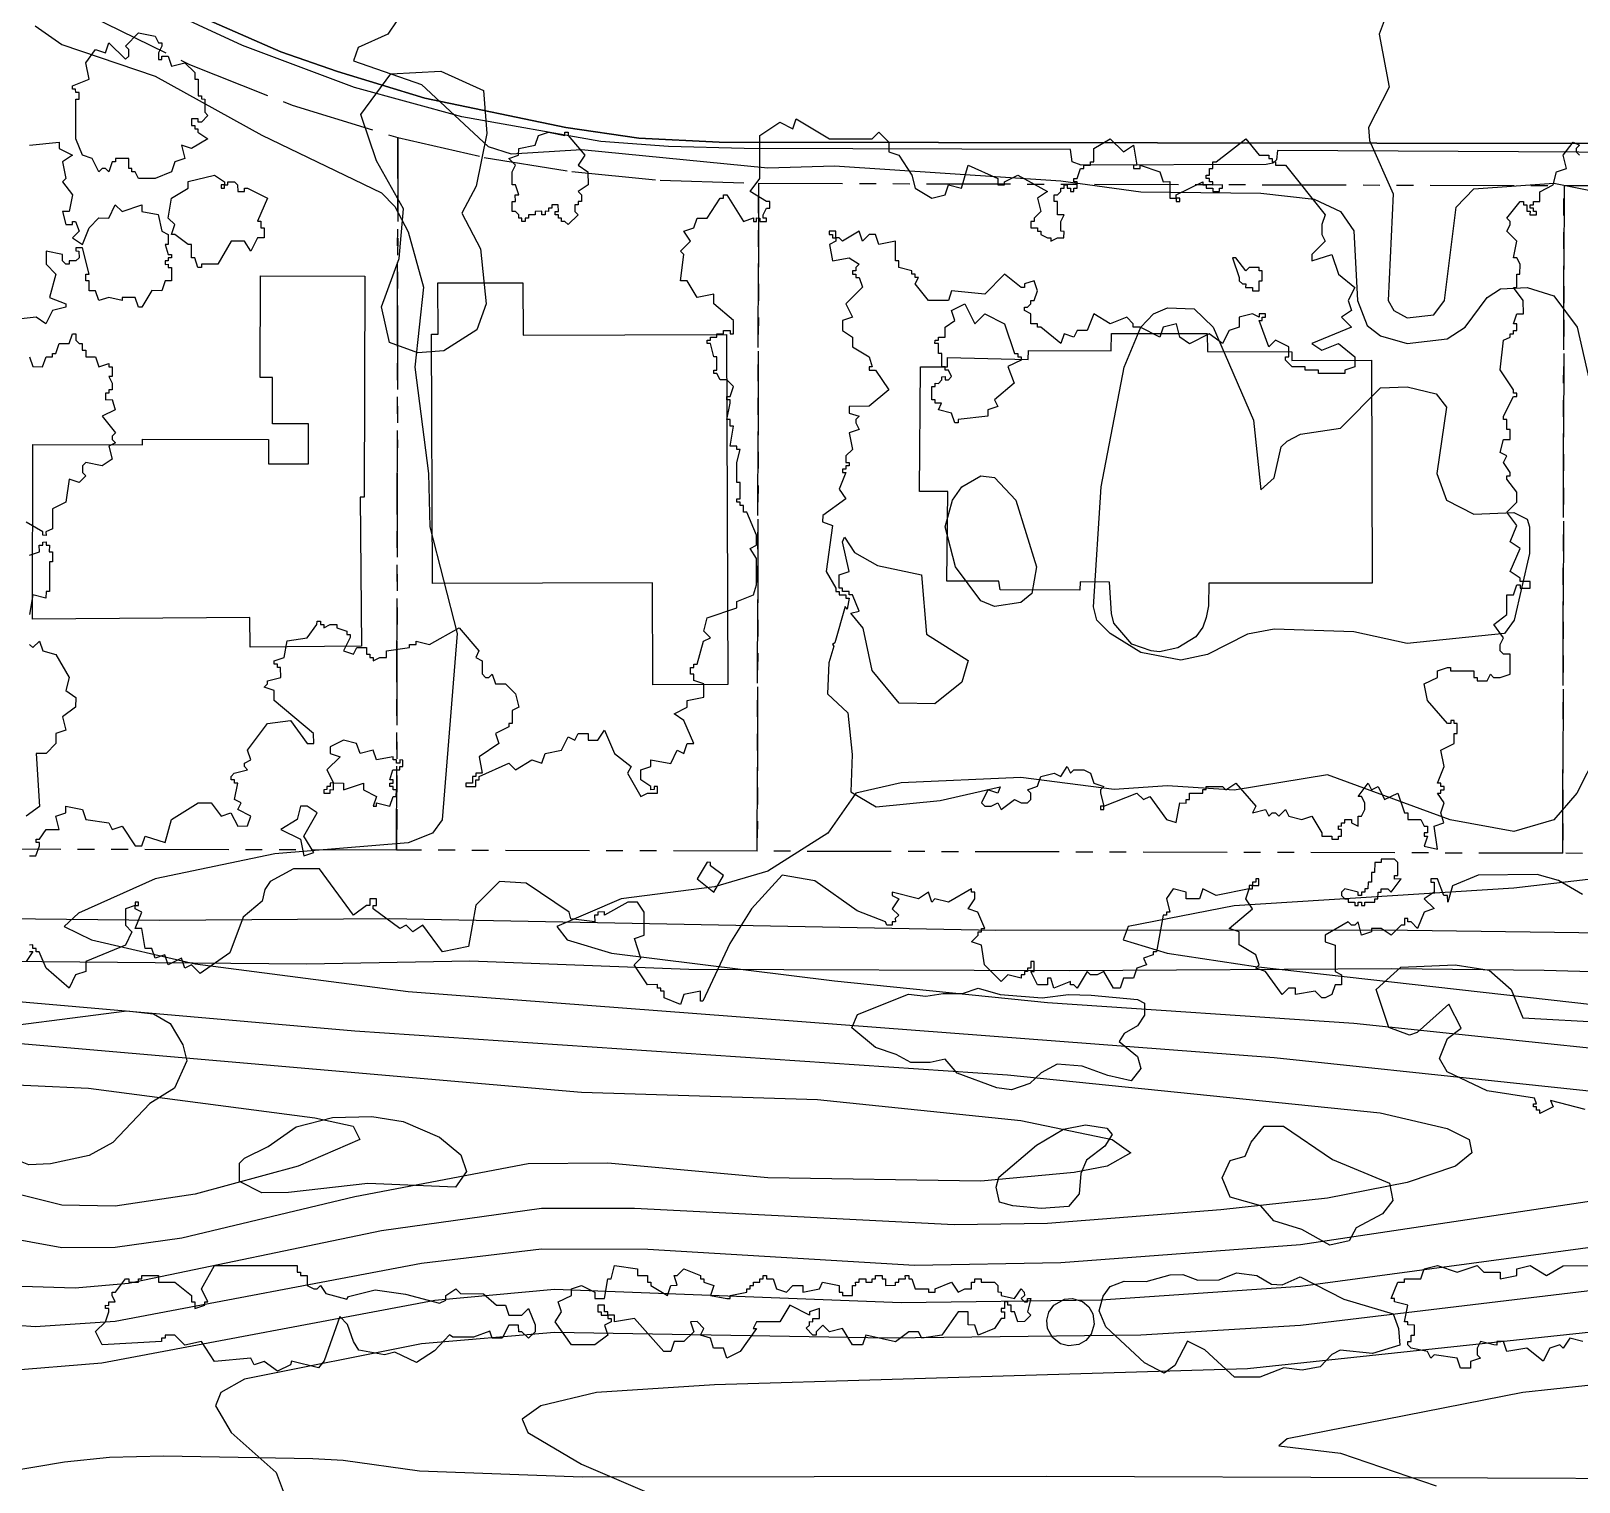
# Model space of a CAD drawing. Header units: metres. Extents: x -550 to 550, y -500 to 950.
# Drawn here: x -209.2 to -92.1, y 738.2 to 848 of the extents above; entities that cross this region are included whole.
import ezdxf

# ---------------------------------------------------------------- set-up
doc = ezdxf.new("R2010")
doc.units = ezdxf.units.M
doc.header["$LTSCALE"] = 2
doc.linetypes.add('PHANTOM', pattern=[6.35, 3.175, -0.635, 0.635, -0.635, 0.635, -0.635])
for name, color, linetype in [('SITE-BLDG-EXIST', 7, 'CONTINUOUS'), ('SITE-PROPERTY', 7, 'PHANTOM'), ('SITE-ROAD-CURB', 7, 'CONTINUOUS'), ('SITE-ROAD-GRAVEL', 32, 'CONTINUOUS'), ('SITE-ROAD-PAVED', 7, 'CONTINUOUS'), ('SITE-TREE-CANOPY', 94, 'CONTINUOUS'), ('TOPO-CONTOUR-MAJOR', 8, 'CONTINUOUS'), ('TOPO-CONTOUR-MINOR', 9, 'CONTINUOUS')]:
    doc.layers.add(name, color=color, linetype=linetype)

msp = doc.modelspace()

# ---------------------------------------------------------------- linework, layer by layer
at = {"layer": 'SITE-BLDG-EXIST'}
for points in [[(-200.81, 817.08), (-191.27, 817.06), (-191.28, 815.22), (-188.25, 815.22), (-188.24, 818.23), (-190.98, 818.24), (-190.97, 821.75), (-191.9, 821.75), (-191.88, 829.43), (-183.99, 829.41), (-184.03, 812.69), (-184.33, 812.69), (-184.25, 801.41), (-192.67, 801.35), (-192.69, 803.58), (-209.13, 803.47), (-209.09, 816.67), (-200.81, 816.65)], [(-178.95, 825.02), (-178.45, 825.02), (-178.46, 828.91), (-172.03, 828.92), (-172.02, 824.95), (-156.62, 825), (-156.53, 798.52), (-162.19, 798.5), (-162.22, 806.22), (-178.88, 806.16)], [(-120.14, 806.2), (-120.16, 804.48), (-120.34, 803.59), (-120.61, 802.87), (-121.13, 802.13), (-122.48, 801.29), (-123.89, 800.99), (-124.51, 801.06), (-125.96, 801.57), (-127.33, 803.17), (-127.51, 803.89), (-127.66, 806.26), (-129.88, 806.28), (-129.9, 805.67), (-135.92, 805.68), (-136.02, 806.35), (-139.97, 806.34), (-139.88, 813.13), (-142.04, 813.12), (-141.95, 822.55), (-139.92, 822.55), (-139.92, 823.25), (-133.8, 823.12), (-133.79, 823.78), (-127.54, 823.76), (-127.51, 825.07), (-120.27, 825.08), (-120.25, 823.72), (-113.86, 823.7), (-113.86, 823.02), (-107.85, 823.07), (-107.79, 806.18)]]:
    msp.add_lwpolyline(points, close=True, dxfattribs=at)
at = {"layer": 'SITE-PROPERTY'}
for points in [[(-181.58, 785.99), (-212.04, 786.06), (-211.94, 853.37), (-204.75, 849.11), (-197.25, 845.43), (-189.48, 842.35), (-181.49, 839.9)], [(-154.3, 785.91), (-181.58, 785.99), (-181.49, 839.9), (-174.95, 838.4), (-168.33, 837.33), (-161.66, 836.67), (-154.2, 836.44)], [(-93.37, 785.75), (-154.3, 785.91), (-154.2, 836.44), (-93.28, 836.27)], [(-69.01, 785.68), (-93.37, 785.75), (-93.28, 836.27), (-68.9, 836.2)]]:
    msp.add_lwpolyline(points, close=True, dxfattribs=at)
at = {"layer": 'SITE-ROAD-CURB'}
for points in [[(-199.27, 850.31), (-190.34, 846.38), (-186.06, 844.89), (-179.45, 842.88), (-168.79, 840.66), (-163.27, 839.86), (-157.19, 839.55), (-57.68, 839.4)], [(-64.8, 838.65), (-114.94, 838.91), (-115.02, 838.22), (-115.31, 837.96), (-115.81, 837.86), (-129.8, 837.81), (-130.48, 838.07), (-130.62, 838.99), (-155.29, 839.08), (-161.02, 839.23), (-166.13, 839.59), (-176.64, 841.46), (-184.76, 843.69), (-193.23, 846.87), (-199.89, 849.94)]]:
    msp.add_lwpolyline(points, dxfattribs=at)
at = {"layer": 'SITE-ROAD-GRAVEL'}
msp.add_lwpolyline([(-72.33, 776.26), (-94.79, 776.88), (-106.34, 777.02), (-130.72, 776.86), (-159.48, 776.97), (-176.05, 777.6), (-188.41, 777.37), (-231.32, 777.74), (-247.53, 777.4), (-247.39, 780.53), (-211.23, 780.83), (-199.49, 780.69), (-182.12, 780.81), (-136.25, 779.93), (-106.97, 779.97), (-81.05, 779.62)], dxfattribs=at)
at = {"layer": 'SITE-ROAD-PAVED'}
for points in [[(-57.68, 839.4), (-157.19, 839.55), (-163.27, 839.86), (-168.79, 840.66), (-179.45, 842.88), (-186.06, 844.89), (-190.34, 846.38), (-199.27, 850.31)], [(-211.35, 738.93), (-206.71, 739.71), (-203.3, 740.06), (-199.22, 740.18), (-187.92, 739.97), (-185.62, 739.83), (-179.84, 739.03), (-167.54, 738.58), (-132.45, 738.63), (-79.06, 738.43)]]:
    msp.add_lwpolyline(points, dxfattribs=at)
at = {"layer": 'SITE-TREE-CANOPY'}
for points in [[(-199.6, 847.06), (-199.35, 847.06), (-199.35, 846.81), (-199.6, 846.31), (-199.6, 845.81), (-199.35, 845.81), (-199.35, 846.06), (-198.85, 846.06), (-198.6, 845.31), (-197.6, 845.56), (-196.85, 844.81), (-196.85, 844.31), (-196.6, 844.31), (-196.6, 843.06), (-196.35, 843.06), (-196.35, 842.82), (-196.1, 842.81), (-196.1, 841.81), (-195.85, 841.56), (-196.35, 841.06), (-196.6, 841.06), (-196.6, 841.31), (-197.1, 841.31), (-197.1, 840.81), (-196.85, 840.81), (-196.85, 840.56), (-196.61, 840.56), (-196.61, 840.31), (-195.85, 839.81), (-197.1, 839.06), (-197.85, 839.31), (-197.61, 838.31), (-198.35, 838.06), (-198.6, 837.31), (-199.85, 836.81), (-201.1, 836.81), (-201.35, 837.3), (-201.6, 837.31), (-201.6, 837.56), (-201.85, 837.56), (-201.85, 838.31), (-202.85, 838.31), (-202.85, 838.06), (-203.1, 838.06), (-203.35, 837.31), (-203.6, 837.56), (-203.86, 837.56), (-204.1, 837.31), (-204.6, 838.31), (-205.35, 838.56), (-205.85, 839.81), (-205.85, 842.81), (-205.6, 842.81), (-205.6, 843.31), (-205.85, 843.31), (-205.86, 843.56), (-206.1, 843.56), (-206.1, 843.81), (-204.85, 844.31), (-205.1, 845.56), (-204.35, 846.56), (-203.6, 846.31), (-203.35, 847.06), (-202.1, 845.82), (-201.85, 846.06), (-201.85, 846.56), (-202.1, 846.81), (-201.1, 847.81), (-199.85, 847.56)], [(-179.99, 823.62), (-182.13, 824.39), (-182.73, 827.09), (-181.4, 830.74), (-181.07, 834.51), (-183.1, 838.14), (-184.3, 841.64), (-182.01, 844.72), (-178.25, 844.92), (-175.01, 843.45), (-174.77, 840.21), (-175.57, 836.22), (-176.65, 834.19), (-175.24, 831.49), (-174.81, 827.32), (-175.51, 825.36), (-178.02, 823.77)], [(-170.6, 834.06), (-170.6, 834.32), (-171.1, 834.3), (-171.1, 834.06), (-171.6, 834.06), (-171.6, 833.81), (-171.85, 833.81), (-171.85, 833.56), (-172.1, 833.56), (-172.1, 833.81), (-172.35, 833.81), (-172.35, 834.06), (-172.6, 834.31), (-172.85, 834.31), (-172.85, 835.06), (-172.6, 835.06), (-172.61, 835.56), (-172.35, 835.56), (-172.6, 836.31), (-172.85, 836.31), (-172.85, 837.31), (-172.6, 837.81), (-173.1, 838.31), (-172.36, 838.56), (-172.35, 839.06), (-171.1, 839.31), (-170.85, 840.06), (-170.1, 840.31), (-168.85, 840.06), (-168.85, 840.31), (-168.6, 840.31), (-168.6, 840.06), (-167.35, 838.56), (-167.85, 837.82), (-167.11, 837.31), (-167.1, 836.31), (-167.85, 835.81), (-167.6, 835.56), (-167.6, 835.06), (-167.85, 835.06), (-167.85, 834.81), (-168.11, 834.81), (-168.1, 834.31), (-167.85, 834.06), (-168.6, 833.31), (-168.85, 833.56), (-169.1, 833.56), (-169.1, 833.81), (-169.35, 833.81), (-169.35, 834.06), (-169.6, 834.06), (-169.6, 834.31), (-169.35, 834.31), (-169.36, 834.81), (-169.85, 834.81), (-169.85, 834.56), (-170.1, 834.56), (-170.1, 834.31), (-170.35, 834.32), (-170.35, 834.06)], [(-194.35, 836.31), (-194.35, 836.56), (-193.85, 836.56), (-193.61, 836.32), (-193.6, 835.81), (-193.1, 835.81), (-193.1, 836.06), (-192.85, 836.06), (-191.35, 835.31), (-192.1, 833.57), (-191.85, 833.57), (-191.85, 833.06), (-191.6, 833.06), (-191.6, 832.31), (-192.1, 832.31), (-192.6, 831.31), (-193.1, 832.07), (-194.1, 832.06), (-195.1, 830.31), (-196.35, 830.31), (-196.35, 830.06), (-196.61, 830.06), (-196.85, 830.81), (-197.1, 830.81), (-197.1, 831.82), (-197.35, 831.82), (-198.35, 832.56), (-198.6, 832.56), (-198.35, 833.31), (-198.85, 833.81), (-198.6, 835.31), (-197.36, 836.06), (-197.35, 836.57), (-195.35, 837.06), (-194.6, 836.56), (-194.6, 836.31)], [(-194.86, 836.31), (-194.85, 836.06), (-194.6, 836.06), (-194.6, 836.31)], [(-122.61, 835.06), (-122.35, 835.06), (-122.35, 835.31), (-122.61, 835.31)], [(-148.35, 832.81), (-148.86, 832.81), (-148.86, 832.56), (-148.6, 832.56), (-148.6, 832.31), (-148.35, 832.31)], [(-117.85, 829.31), (-117.85, 829.06), (-117.6, 828.82), (-117.35, 828.82), (-117.36, 828.56), (-116.85, 828.56), (-116.85, 828.31), (-116.35, 828.31), (-116.35, 829.06), (-116.1, 829.06), (-116.1, 829.81), (-116.35, 829.82), (-116.35, 830.06), (-117.1, 830.06), (-117.35, 829.81), (-118.1, 830.81), (-118.35, 830.81)], [(-137.85, 825.81), (-137.1, 826.56), (-135.6, 825.81), (-134.85, 823.56), (-134.6, 823.55), (-134.6, 823.31), (-134.35, 823.31), (-134.35, 823.06), (-135.35, 822.57), (-134.86, 821.31), (-136.35, 820.06), (-136.1, 819.56), (-136.85, 819.31), (-136.85, 818.81), (-139.1, 818.56), (-139.1, 818.31), (-139.35, 818.31), (-139.61, 819.06), (-140.6, 819.31), (-140.36, 819.81), (-140.85, 819.81), (-140.85, 820.06), (-141.1, 820.06), (-141.11, 821.06), (-140.85, 821.06), (-140.85, 821.31), (-140.6, 821.3), (-140.35, 821.56), (-140.35, 821.8), (-140.1, 821.82), (-140.1, 821.56), (-139.85, 821.56), (-139.6, 821.82), (-139.85, 822.3), (-140.1, 822.31), (-140.1, 822.56), (-140.35, 822.56), (-140.35, 823.56), (-140.6, 823.56), (-140.6, 824.31), (-140.86, 824.31), (-140.85, 824.56), (-140.6, 824.56), (-140.6, 824.81), (-140.1, 824.81), (-140.1, 825.56), (-139.35, 826.06), (-139.6, 826.81), (-138.6, 827.31)], [(-146.6, 804.06), (-147.1, 805.31), (-147.35, 805.31), (-147.35, 805.56), (-147.85, 805.56), (-147.85, 805.81), (-148.11, 805.81), (-148.1, 806.81), (-147.35, 807.06), (-147.85, 809.31), (-147.7, 809.67), (-146.94, 808.52), (-145.22, 807.52), (-141.87, 806.83), (-141.5, 802.34), (-138.36, 800.33), (-138.83, 798.7), (-140.88, 797.06), (-143.56, 797.11), (-145.6, 799.58), (-146.28, 802.79), (-147.22, 803.91)], [(-185.6, 791.06), (-185.6, 790.56), (-184.1, 791.06), (-184.1, 790.56), (-183.1, 790.06), (-183.35, 789.31), (-183.1, 789.31), (-183.1, 789.56), (-182.1, 789.31), (-181.85, 790.06), (-181.61, 790.06), (-181.6, 790.56), (-181.85, 790.56), (-181.85, 790.81), (-182.1, 790.81), (-182.1, 791.06), (-181.85, 791.06), (-181.85, 791.32), (-182.1, 791.32), (-181.86, 792.06), (-181.35, 792.06), (-181.35, 792.32), (-181.1, 792.32), (-181.1, 792.8), (-181.35, 792.81), (-181.35, 792.56), (-181.6, 792.56), (-181.6, 792.81), (-181.85, 792.81), (-181.85, 793.06), (-183.1, 792.81), (-183.35, 793.56), (-184.35, 793.31), (-184.61, 794.06), (-185.6, 794.31), (-186.6, 793.81), (-186.6, 793.31), (-185.85, 793.06), (-186.85, 792.06), (-186.35, 791.07)], [(-186.6, 791.05), (-186.6, 790.81), (-186.85, 790.81), (-186.85, 790.57), (-187.1, 790.55), (-187.1, 790.31), (-186.6, 790.31), (-186.6, 790.57), (-186.35, 790.56), (-186.35, 791.07)], [(-188.85, 786.81), (-188.6, 785.56), (-187.85, 785.81), (-188.6, 787.06), (-187.6, 788.81), (-188.35, 789.31), (-188.85, 789.31), (-189.1, 788.31), (-190.35, 787.56)], [(-128.35, 789.31), (-128.35, 789.06), (-128.1, 789.06), (-128.1, 789.31)], [(-157.85, 785.06), (-158.1, 785.07), (-158.85, 783.81), (-157.6, 782.81), (-156.86, 784.06), (-157.85, 784.81)], [(-107.61, 784.31), (-107.85, 784.31), (-107.85, 783.56), (-108.1, 783.56), (-108.11, 783.06), (-108.35, 783.06), (-108.35, 782.81), (-108.6, 782.81), (-108.6, 782.56), (-108.85, 782.56), (-108.85, 782.81), (-109.85, 783.06), (-110.1, 782.81), (-110.1, 782.56), (-109.86, 782.31), (-109.6, 782.31), (-109.6, 782.06), (-109.1, 782.06), (-109.1, 781.81), (-108.85, 781.81), (-108.85, 782.06), (-108.61, 782.06), (-108.6, 781.81), (-108.35, 781.81), (-108.35, 782.06), (-107.6, 782.06), (-107.6, 782.31), (-107.36, 782.3), (-107.35, 782.81), (-107.1, 782.81), (-107.1, 783.06), (-106.6, 783.06), (-106.35, 782.82), (-105.6, 783.82), (-106.1, 783.8), (-106.1, 784.06), (-105.85, 784.06), (-105.85, 785.06), (-106.1, 785.31), (-107.11, 785.31), (-107.1, 785.06), (-107.6, 785.06)], [(-116.6, 783.31), (-116.36, 783.31), (-116.36, 783.81), (-116.6, 783.81), (-116.6, 783.56), (-116.85, 783.56), (-116.85, 783.31)], [(-116.85, 783.06), (-116.85, 783.31), (-117.1, 783.31), (-117.1, 783.06)], [(-201.1, 781.81), (-201.1, 782.06), (-201.35, 782.06), (-201.35, 781.81)], [(-132.76, 774.82), (-130.77, 775.08), (-129.05, 775.01), (-125.54, 774.69), (-125.02, 774.42), (-125.01, 773.5), (-125.55, 772.71), (-126.54, 772.11), (-126.93, 771.51), (-125.54, 770.38), (-125.28, 769.46), (-126.01, 768.54), (-127.79, 768.93), (-129.72, 769.65), (-131.63, 769.79), (-132.82, 769.14), (-133.68, 768.34), (-135.07, 767.87), (-136.19, 768.01), (-139.17, 769.13), (-140.1, 770.19), (-141.22, 769.93), (-142.68, 769.93), (-143.8, 770.52), (-145.35, 771.07), (-147.15, 772.56), (-146.71, 773.56), (-142.87, 775.09), (-141.55, 774.95), (-140.23, 775.15), (-138.77, 775.15), (-137.59, 775.55), (-135.93, 775.08)], [(-197.76, 771.27), (-197.45, 770.06), (-198.38, 767.99), (-200.24, 766.83), (-203.06, 763.87), (-204.83, 762.89), (-207.76, 762.25), (-209.41, 762.19), (-211.96, 763.2), (-212.89, 764.16), (-215.43, 765.09), (-216.72, 766.48), (-217.82, 767.99), (-219.1, 771.81), (-218.35, 772.57), (-216.21, 772.25), (-214.55, 772.23), (-201.98, 773.84), (-199.98, 773.61), (-198.7, 772.88)], [(-177.14, 760.49), (-183.75, 760.76), (-189.77, 760.09), (-191.79, 760.06), (-193.46, 760.92), (-193.47, 762.32), (-193.08, 762.68), (-191.3, 763.56), (-189.17, 765.07), (-186.43, 765.76), (-183.46, 765.83), (-181.09, 765.46), (-178.33, 764.28), (-176.73, 762.94), (-176.29, 761.67)], [(-132.82, 758.88), (-134.96, 759.07), (-135.97, 759.36), (-136.24, 760.5), (-136.03, 761.24), (-133.18, 763.67), (-131.13, 764.88), (-129.48, 765.2), (-127.86, 764.96), (-127.46, 764.48), (-128.02, 763.6), (-129.4, 762.53), (-129.83, 761.53), (-129.95, 760), (-130.76, 759.03)], [(-110.79, 762.59), (-106.49, 760.79), (-106.23, 759.48), (-107.02, 758.48), (-109.01, 757.42), (-109.54, 756.43), (-110.99, 756.1), (-113.11, 757.3), (-115.22, 757.95), (-116.22, 759.08), (-118.54, 759.74), (-119.13, 761.2), (-118.53, 762.52), (-117.41, 762.85), (-116.94, 763.91), (-115.95, 765.1), (-114.5, 765.1)], [(-202.85, 752.56), (-202.1, 753.56), (-201.85, 753.56), (-201.85, 753.31), (-201.1, 753.31), (-201.1, 753.57), (-200.85, 753.56), (-200.85, 753.81), (-199.6, 753.81), (-199.6, 753.31), (-198.35, 753.31), (-197.1, 752.31), (-197.1, 751.81), (-196.85, 751.81), (-196.85, 751.31), (-196.1, 751.56), (-196.1, 751.81), (-195.85, 751.81), (-196.35, 752.81), (-195.35, 754.56), (-189.1, 754.56), (-189.1, 754.06), (-188.85, 754.06), (-188.85, 753.82), (-188.35, 753.81), (-188.35, 753.06), (-187.85, 752.81), (-187.6, 752.81), (-187.35, 753.06), (-186.94, 752.44), (-185.35, 752.01), (-185.21, 752.22), (-183.2, 752.73), (-180.9, 752.39), (-178.35, 751.72), (-177.85, 751.95), (-177.85, 752.31), (-177.11, 752.81), (-176.74, 752.45), (-175.02, 752.42), (-174.02, 751.56), (-173.35, 751.56), (-173.1, 750.81), (-172.1, 750.81), (-171.6, 751.31), (-171.1, 750.07), (-171.1, 749.56), (-171.61, 749.06), (-172.1, 749.55), (-172.35, 749.56), (-172.36, 750.06), (-173.1, 750.06), (-173.6, 749.06), (-174.35, 749.06), (-174.53, 749.6), (-175.76, 749.15), (-177.32, 749.15), (-177.59, 749.32), (-178.72, 748.12), (-180.08, 747.22), (-181.71, 748), (-182.5, 747.82), (-184.44, 748.16), (-184.84, 748.82), (-185.29, 750.1), (-185.89, 750.7), (-187.07, 747.35), (-187.48, 746.83), (-189.53, 747.32), (-189.6, 747.06), (-190.6, 746.57), (-191.6, 747.31), (-192.35, 747.06), (-192.6, 747.56), (-195.36, 747.31), (-196.35, 748.81), (-197.6, 748.55), (-198.35, 749.31), (-199.1, 749.31), (-199.1, 749.06), (-199.36, 749.06), (-199.36, 748.81), (-203.85, 748.56), (-204.35, 749.57), (-203.6, 750.31), (-203.35, 751.07), (-203.35, 751.31), (-203.6, 751.31), (-203.6, 751.56), (-203.35, 751.55), (-203.35, 751.81), (-202.86, 751.81), (-203.1, 752.31), (-203.1, 752.56)], [(-165.6, 750.56), (-165.35, 750.56), (-165.35, 750.31), (-165.85, 750.06), (-165.6, 749.31), (-166.6, 748.56), (-168.36, 748.56), (-169.6, 750.31), (-169.1, 751.06), (-169.36, 751.81), (-168.35, 752.31), (-168.35, 752.81), (-167.61, 753.06), (-166.6, 752.56), (-166.6, 752.06), (-165.85, 752.06), (-165.6, 753.56), (-165.35, 753.56), (-165.1, 754.56), (-163.36, 754.32), (-163.35, 753.81), (-162.6, 753.81), (-162.61, 753.31), (-162.35, 753.31), (-162.35, 753.06), (-161.1, 752.31), (-160.85, 753.05), (-160.35, 753.07), (-160.6, 753.81), (-160.35, 753.81), (-159.85, 754.31), (-158.6, 753.81), (-158.6, 753.56), (-158.35, 753.56), (-158.35, 753.31), (-157.6, 753.06), (-157.85, 752.31), (-156.6, 752.06), (-156.35, 752.06), (-156.35, 752.31), (-155.1, 752.56), (-155.1, 752.81), (-154.85, 752.81), (-154.85, 753.06), (-154.6, 753.06), (-154.6, 753.31), (-154.1, 753.31), (-154.1, 753.56), (-153.85, 753.56), (-153.86, 753.81), (-153.6, 753.81), (-153.6, 753.56), (-153.1, 753.56), (-152.85, 752.81), (-152.1, 752.56), (-151.6, 753.06), (-150.85, 753.06), (-150.85, 752.56), (-149.6, 752.81), (-149.36, 753.31), (-148.1, 753.06), (-148.1, 752.56), (-147.85, 752.56), (-147.85, 752.31), (-147.1, 752.31), (-147.1, 753.06), (-146.85, 753.06), (-146.86, 753.31), (-146.6, 753.31), (-146.6, 753.56), (-146.1, 753.56), (-146.1, 753.31), (-145.6, 753.31), (-145.61, 753.56), (-145.35, 753.56), (-145.35, 753.81), (-144.85, 753.81), (-144.85, 753.56), (-144.6, 753.56), (-144.6, 753.06), (-143.85, 753.07), (-143.85, 753.31), (-143.6, 753.31), (-143.6, 753.57), (-143.1, 753.56), (-143.11, 753.81), (-142.85, 753.81), (-142.85, 753.56), (-142.6, 753.56), (-142.36, 752.81), (-141.35, 752.81), (-141.35, 752.56), (-140.85, 752.56), (-140.85, 752.81), (-139.6, 753.32), (-139.1, 752.56), (-138.6, 752.81), (-138.1, 752.81), (-138.1, 753.31), (-137.85, 753.31), (-137.85, 753.56), (-137.36, 753.56), (-137.36, 753.31), (-136.35, 753.31), (-136.1, 753.05), (-136.1, 752.57), (-135.85, 752.56), (-135.85, 752.31), (-134.85, 752.06), (-134.35, 752.81), (-134.11, 752.56), (-134.1, 752.31), (-134.35, 752.06), (-134.1, 751.81), (-133.85, 751.81), (-133.85, 752.06), (-133.6, 752.06), (-133.85, 751.06), (-133.6, 750.82), (-134.1, 750.32), (-134.6, 750.31), (-134.85, 751.06), (-135.1, 751.06), (-135.1, 751.56), (-135.35, 751.56), (-135.35, 751.81), (-135.6, 751.81), (-135.6, 751.31), (-135.86, 751.31), (-135.85, 751.06), (-135.6, 751.06), (-135.6, 750.56), (-135.85, 750.56), (-136.35, 749.81), (-137.6, 749.31), (-137.85, 750.06), (-138.35, 750.07), (-138.36, 751.06), (-139.1, 751.06), (-140.35, 749.31), (-141.86, 749.06), (-142.1, 749.56), (-142.85, 749.56), (-143.85, 748.8), (-146.1, 749.31), (-146.35, 748.56), (-147.1, 748.56), (-147.85, 749.81), (-148.85, 749.56), (-149.35, 750.06), (-149.85, 749.56), (-149.85, 749.31), (-150.11, 749.31), (-150.6, 749.82), (-150.35, 750.06), (-150.35, 750.32), (-150.1, 750.31), (-150.1, 750.56), (-149.6, 750.56), (-149.6, 751.32), (-150.36, 751.06), (-150.35, 750.8), (-151.85, 751.56), (-152.6, 750.31), (-154.35, 750.31), (-154.61, 749.81), (-154.35, 749.81), (-155.6, 748.06), (-156.6, 747.56), (-156.85, 748.31), (-157.61, 748.31), (-157.85, 749.06), (-158.6, 749.31), (-158.35, 749.81), (-158.85, 750.32), (-159.35, 750.31), (-159.1, 749.56), (-159.85, 748.82), (-160.6, 748.81), (-160.85, 748.06), (-161.36, 748.06), (-163.6, 750.56), (-165.1, 750.31), (-165.1, 750.81), (-165.6, 750.81)], [(-123.07, 753.85), (-122.11, 753.88), (-120.99, 753.45), (-119.37, 753.48), (-118.05, 754.01), (-116.52, 753.81), (-115.4, 753.15), (-114.61, 753.11), (-113.25, 753.71), (-109.94, 752.03), (-106.2, 750.9), (-105.8, 749.81), (-105.71, 748.55), (-107.76, 747.92), (-110.2, 748.16), (-110.84, 747.83), (-111.73, 746.9), (-113.08, 746.64), (-114.47, 746.83), (-116.29, 746.11), (-118.21, 746.13), (-120.46, 748.18), (-121.75, 748.85), (-122.71, 747), (-123.53, 746.43), (-125.02, 747.2), (-127.93, 749.94), (-128.43, 751.13), (-128.13, 752.25), (-127.6, 752.99), (-126.54, 753.38), (-124.89, 753.35)], [(-128.81, 750.12), (-129.05, 749.37), (-129.45, 748.9), (-129.99, 748.59), (-130.76, 748.49), (-131.37, 748.64), (-131.98, 749.12), (-132.35, 749.81), (-132.4, 750.44), (-132.24, 751.04), (-131.88, 751.56), (-131.07, 752.02), (-130.45, 752.08), (-129.7, 751.84), (-129.23, 751.43), (-128.91, 750.9)], [(-165.6, 751.06), (-165.85, 751.06), (-165.85, 751.56), (-166.35, 751.56), (-166.35, 751.06), (-166.11, 751.06), (-166.11, 750.81), (-165.6, 750.81)]]:
    msp.add_lwpolyline(points, close=True, dxfattribs=at)
for points in [[(-209.35, 785.56), (-208.86, 785.56), (-208.6, 786.31), (-208.6, 786.56), (-208.85, 786.56), (-208.85, 786.81), (-208.6, 786.81), (-208.1, 787.56), (-207.1, 787.56), (-207.36, 788.56), (-206.6, 788.81), (-206.6, 789.31), (-205.35, 789.06), (-205.1, 788.31), (-203.35, 788.06), (-203.1, 787.56), (-202.35, 787.81), (-201.36, 786.31), (-200.85, 786.31), (-200.6, 787.06), (-199.1, 786.56), (-198.6, 788.31), (-196.6, 789.56), (-195.6, 789.57), (-194.85, 788.56), (-194.11, 788.81), (-193.6, 787.8), (-192.85, 787.82), (-192.6, 788.56), (-193.6, 789.06), (-193.35, 789.56), (-193.85, 789.81), (-193.6, 791.06), (-193.85, 791.06), (-193.85, 791.31), (-194.1, 791.31), (-194.1, 791.57), (-193.86, 791.81), (-192.85, 792.06), (-193.1, 792.31), (-193.1, 792.57), (-192.6, 792.81), (-192.85, 793.55), (-191.35, 795.56), (-189.6, 795.81), (-188.35, 794.06), (-187.85, 794.06), (-187.86, 794.81), (-190.85, 797.31), (-190.85, 798.06), (-191.6, 798.31), (-191.35, 798.56), (-191.35, 798.81), (-190.35, 799.06), (-190.36, 799.81), (-190.6, 799.81), (-190.6, 800.06), (-190.85, 800.06), (-190.85, 800.32), (-190.1, 800.56), (-189.85, 801.82), (-188.35, 802.06), (-187.61, 803.06), (-187.6, 803.31), (-187.35, 803.31), (-187.35, 803.06), (-187.1, 803.06), (-187.1, 802.81), (-186.6, 803.06), (-186.1, 803.06), (-186.1, 802.81), (-185.35, 802.55), (-185.35, 802.31), (-185.1, 802.31), (-185.1, 802.07), (-185.6, 801.06), (-184.85, 800.81), (-184.6, 801.31), (-183.85, 801.31), (-183.85, 800.81), (-183.6, 800.81), (-183.6, 800.56), (-183.35, 800.56), (-183.35, 800.31), (-182.85, 800.56), (-182.35, 800.56), (-182.35, 801.06), (-180.6, 801.31), (-180.6, 801.56), (-180.1, 801.56), (-180.1, 801.81), (-179.1, 801.56), (-176.86, 802.81), (-175.36, 801.06), (-175.6, 800.56), (-175.1, 800.31), (-175.1, 799.32), (-174.85, 799.06), (-174.6, 799.06), (-174.35, 799.31), (-174.1, 798.56), (-173.35, 798.56), (-172.6, 797.81), (-172.35, 796.81), (-172.85, 796.56), (-172.85, 795.56), (-173.1, 795.56), (-173.1, 795.31), (-174.1, 794.81), (-173.86, 794.06), (-175.35, 793.06), (-175.1, 791.81), (-175.6, 791.81), (-175.6, 791.56), (-175.85, 791.56), (-175.85, 791.06), (-176.35, 791.06), (-176.35, 790.81), (-175.6, 790.81), (-175.6, 791.31), (-175.35, 791.31), (-175.35, 791.56), (-173.1, 792.56), (-172.6, 792.06), (-171.35, 792.81), (-170.6, 792.56), (-170.35, 793.31), (-169.1, 793.56), (-168.6, 794.56), (-168.1, 794.31), (-167.85, 794.81), (-167.1, 794.81), (-167.1, 794.31), (-166.36, 794.31), (-165.85, 795.06), (-165.1, 793.31), (-163.85, 792.31), (-164.11, 791.81), (-163.1, 790.06), (-162.6, 790.31), (-161.85, 790.31), (-161.85, 790.81), (-162.11, 790.81), (-162.11, 790.57), (-162.35, 790.55), (-162.35, 790.81), (-163.1, 791.31), (-163.1, 792.06), (-162.35, 792.31), (-162.36, 792.81), (-160.85, 792.55), (-160.35, 793.56), (-159.86, 793.31), (-159.6, 794.05), (-159.1, 794.07), (-159.85, 795.81), (-160.6, 796.31), (-159.6, 796.81), (-159.6, 797.31), (-158.35, 797.56), (-158.35, 798.56), (-159.1, 798.82), (-159.1, 799.3), (-159.36, 799.31), (-159.35, 799.81), (-159.1, 799.81), (-159.1, 800.06), (-158.85, 800.06), (-158.36, 801.81), (-157.85, 802.06), (-158.35, 802.56), (-158.1, 803.56), (-155.85, 804.31), (-155.85, 804.81), (-154.6, 805.31), (-154.35, 806.06), (-154.35, 808.06), (-154.85, 808.81), (-154.35, 809.06), (-154.35, 809.81), (-155.1, 811.56), (-155.35, 811.56), (-155.35, 812.06), (-155.6, 812.06), (-155.6, 812.31), (-155.86, 812.32), (-155.85, 812.56), (-155.6, 812.56), (-155.6, 813.81), (-155.85, 813.81), (-155.85, 815.31), (-155.6, 816.31), (-155.85, 816.31), (-155.85, 816.56), (-156.36, 816.56), (-156.1, 818.06), (-156.35, 818.06), (-156.35, 818.56), (-156.61, 818.56), (-156.35, 819.81), (-156.35, 820.06), (-156.6, 820.06), (-156.6, 820.31), (-156.35, 820.31), (-156.1, 821.06), (-156.6, 821.56), (-157.1, 821.56), (-157.35, 822.06), (-157.6, 822.06), (-157.6, 822.31), (-157.35, 822.31), (-157.35, 823.31), (-157.6, 823.31), (-157.85, 824.31), (-158.1, 824.31), (-158.1, 824.57), (-157.85, 824.56), (-157.85, 824.81), (-157.36, 824.81), (-157.35, 825.06), (-156.85, 825.06), (-156.85, 825.31), (-156.35, 825.31), (-156.35, 825.06), (-156.1, 825.06), (-156.1, 826.06), (-157.6, 827.31), (-157.6, 828.06), (-158.85, 827.81), (-159.6, 829.06), (-160.1, 829.06), (-159.85, 831.06), (-160.11, 831.31), (-159.35, 832.06), (-159.85, 832.81), (-159.1, 833.07), (-158.85, 833.81), (-158.1, 833.81), (-157.1, 835.31), (-156.85, 835.31), (-156.85, 835.56), (-156.6, 835.56), (-155.35, 833.56), (-154.6, 833.82), (-154.6, 833.56), (-154.35, 833.56), (-154.35, 833.82), (-154.1, 833.81), (-154.1, 833.56), (-153.6, 833.56), (-153.6, 833.81), (-153.85, 833.81), (-153.85, 834.06), (-153.6, 834.56), (-153.35, 834.56), (-153.35, 835.06), (-153.6, 835.06), (-154.85, 835.81), (-154.1, 836.81), (-154.1, 840.06), (-152.6, 841.07), (-151.6, 840.56), (-151.35, 841.31), (-148.85, 839.81), (-145.6, 839.81), (-145.1, 840.31), (-144.35, 839.56), (-144.35, 838.81), (-143.6, 838.56), (-142.6, 837.06), (-142.35, 836.06), (-141.1, 835.31), (-140.1, 835.56), (-139.85, 836.31), (-138.85, 836.06), (-138.35, 837.81), (-136.1, 836.81), (-136.1, 836.32), (-135.6, 836.31), (-135.6, 836.56), (-134.6, 837.06), (-132.35, 835.81), (-133.1, 835.31), (-132.85, 834.31), (-133.35, 833.81), (-133.35, 833.56), (-133.6, 833.56), (-133.6, 833.06), (-133.11, 833.06), (-133.1, 832.81), (-132.85, 832.81), (-132.85, 832.56), (-132.36, 832.31), (-132.1, 832.31), (-132.1, 832.06), (-131.6, 832.31), (-131.11, 832.32), (-131.1, 832.8), (-131.35, 832.81), (-131.35, 833.56), (-131.1, 834.06), (-131.6, 834.06), (-131.6, 835.06), (-131.85, 835.06), (-131.85, 835.56), (-131.6, 835.56), (-131.35, 835.81), (-131.35, 836.06), (-131.1, 836.06), (-131.1, 836.31), (-130.85, 836.31), (-130.85, 836.06), (-130.6, 836.06), (-130.6, 835.81), (-130.35, 835.81), (-130.35, 836.06), (-130.1, 836.06), (-130.1, 836.56), (-130.36, 836.56), (-130.36, 836.81), (-130.1, 836.81), (-129.86, 837.56), (-129.6, 837.56), (-129.6, 837.81), (-129.1, 837.81), (-129.1, 838.06), (-128.85, 838.06), (-128.85, 839.06), (-127.61, 839.81), (-126.6, 838.81), (-125.85, 839.31), (-125.6, 837.81), (-125.85, 837.81), (-125.85, 837.56), (-125.35, 837.56), (-125.35, 837.81), (-123.85, 837.31), (-123.6, 836.55), (-123.1, 836.57), (-123.1, 835.31), (-122.61, 835.31), (-122.61, 835.56), (-120.6, 836.56), (-120.6, 836.31), (-120.35, 836.31), (-120.35, 836.06), (-119.85, 836.06), (-119.85, 835.82), (-119.35, 835.81), (-119.35, 836.06), (-119.1, 836.06), (-119.1, 836.31), (-119.85, 836.3), (-119.85, 836.56), (-120.1, 836.56), (-120.1, 836.81), (-120.35, 836.81), (-120.35, 837.06), (-120.1, 837.06), (-120.1, 837.56), (-119.85, 837.56), (-119.85, 838.06), (-119.6, 838.06), (-117.35, 839.81), (-116.35, 838.56), (-115.6, 838.56), (-115.6, 838.31), (-115.36, 838.31), (-115.36, 838.06), (-115.1, 838.06), (-115.1, 837.81), (-114.35, 837.81), (-111.35, 834.06), (-111.61, 833.31), (-111.6, 832.56), (-111.35, 832.06), (-112.35, 831.06), (-112.35, 830.56), (-110.85, 831.06), (-110.35, 829.56), (-109.11, 828.56), (-109.6, 827.56), (-109.35, 826.81), (-110.11, 826.31), (-109.35, 825.56), (-112.35, 824.31), (-111.6, 823.81), (-110.35, 824.31), (-109.11, 823.31), (-109.1, 822.56), (-109.85, 822.31), (-109.85, 822.06), (-111.85, 822.06), (-111.85, 822.31), (-112.85, 822.31), (-112.86, 822.56), (-113.85, 822.56), (-114.35, 823.06), (-114.35, 823.31), (-114.1, 823.3), (-114.1, 824.06), (-115.1, 824.56), (-115.6, 824.06), (-116.35, 826.06), (-116.1, 826.06), (-116.1, 826.31), (-115.86, 826.31), (-115.86, 826.56), (-116.35, 826.56), (-116.35, 826.31), (-116.85, 826.56), (-117.85, 826.31), (-117.85, 825.56), (-118.6, 825.31), (-119.1, 824.31), (-120.11, 825.06), (-121.6, 824.3), (-122.35, 824.81), (-122.6, 825.81), (-123.6, 825.56), (-123.86, 824.81), (-125.35, 825.56), (-125.86, 825.56), (-125.86, 825.81), (-126.35, 826.31), (-127.6, 825.81), (-128.85, 826.56), (-129.35, 825.31), (-130.1, 825.31), (-130.35, 824.81), (-131.1, 825.06), (-131.35, 824.31), (-132.85, 825.55), (-133.1, 825.56), (-133.1, 825.81), (-133.6, 825.81), (-133.6, 826.56), (-134.1, 826.81), (-134.1, 827.06), (-133.85, 827.06), (-133.6, 827.31), (-133.6, 827.56), (-133.35, 827.56), (-133.1, 828.31), (-133.35, 829.06), (-134.1, 828.82), (-134.1, 828.56), (-134.35, 828.56), (-135.6, 829.56), (-137.1, 828.06), (-139.6, 828.31), (-139.85, 827.56), (-141.35, 827.56), (-142.35, 828.82), (-142.11, 829.3), (-142.35, 829.31), (-142.35, 829.56), (-142.6, 829.56), (-142.6, 829.81), (-143.6, 830.06), (-143.6, 830.56), (-143.85, 830.56), (-143.85, 832.07), (-145.1, 831.81), (-145.35, 832.56), (-145.85, 832.56), (-146.35, 832.06), (-146.6, 832.81), (-147.85, 832.06), (-148.1, 832.31), (-148.35, 832.31), (-148.35, 832.06), (-148.85, 831.81), (-148.61, 830.56), (-147.36, 830.81), (-146.6, 830.31), (-146.85, 830.06), (-146.85, 829.81), (-147.1, 829.81), (-147.1, 829.56), (-146.85, 829.56), (-146.85, 829.31), (-146.6, 829.31), (-146.35, 828.57), (-147.6, 827.31), (-147.1, 826.31), (-147.85, 826.06), (-147.85, 825.31), (-147.1, 824.81), (-147.1, 824.06), (-145.85, 823.31), (-145.6, 822.56), (-145.85, 822.56), (-145.85, 822.31), (-145.35, 822.31), (-144.35, 820.81), (-145.85, 819.57), (-147.35, 819.56), (-147.35, 819.06), (-146.6, 818.81), (-146.85, 818.57), (-146.85, 818.31), (-146.6, 817.81), (-147.35, 817.57), (-147.1, 816.31), (-147.6, 815.81), (-147.6, 815.31), (-147.36, 815.31), (-147.36, 815.06), (-147.6, 815.06), (-147.6, 814.81), (-147.85, 814.81), (-147.85, 814.56), (-147.6, 814.56), (-148.1, 813.31), (-147.6, 812.56), (-149.35, 811.31), (-149.36, 810.82), (-148.6, 810.56), (-149.1, 807.06), (-148.35, 805.81), (-148.35, 805.56), (-148.11, 805.56), (-148.1, 805.31), (-147.6, 805.31), (-147.6, 805.06), (-147.35, 805.06), (-147.5, 804.23), (-147.65, 804.41), (-148.44, 801.68), (-148.6, 801.56), (-148.52, 801.43), (-148.88, 800.17), (-148.99, 797.82), (-147.44, 796.39), (-147.12, 793.22), (-147.23, 790.39), (-145.32, 789.26), (-140.47, 789.74), (-135.94, 790.78), (-136.11, 790.31), (-136.85, 790.56), (-137.35, 789.56), (-137.1, 789.31), (-136.6, 789.31), (-136.1, 789.56), (-135.85, 789.06), (-134.85, 789.81), (-134.35, 789.56), (-133.85, 789.56), (-133.6, 789.82), (-133.61, 790.3), (-133.85, 790.56), (-133.1, 790.82), (-132.85, 791.56), (-131.85, 791.82), (-131.35, 791.56), (-130.85, 792.31), (-130.61, 791.81), (-130.35, 792.06), (-129.6, 792.06), (-129.1, 791.81), (-128.85, 791.05), (-128.1, 790.81), (-128.35, 790.56), (-128.35, 790.31), (-128.1, 789.31), (-125.6, 790.31), (-125.1, 789.81), (-124.6, 790.06), (-123.35, 788.31), (-122.61, 788.07), (-122.35, 789.56), (-121.85, 789.55), (-121.85, 789.81), (-121.6, 789.81), (-121.61, 790.31), (-120.6, 790.31), (-120.6, 790.57), (-120.36, 790.57), (-120.35, 790.81), (-119.11, 790.81), (-118.85, 790.56), (-118.1, 791.06), (-116.6, 789.31), (-116.85, 788.81), (-115.85, 789.06), (-115.6, 788.56), (-115.35, 788.81), (-115.11, 788.81), (-114.85, 788.56), (-114.35, 789.06), (-114.1, 788.57), (-113.1, 788.31), (-112.35, 788.56), (-111.6, 787.31), (-111.6, 787.06), (-110.85, 787.06), (-110.85, 786.81), (-110.35, 786.81), (-110.35, 787.06), (-110.1, 787.06), (-110.1, 787.56), (-110.35, 787.56), (-110.35, 787.82), (-110.1, 787.81), (-110.1, 788.06), (-109.85, 788.06), (-109.85, 788.32), (-109.36, 788.31), (-109.35, 788.06), (-108.85, 787.81), (-108.85, 788.56), (-108.6, 788.56), (-108.35, 789.06), (-108.35, 789.56), (-108.6, 790.06), (-108.85, 790.06), (-108.1, 791.06), (-107.85, 790.56), (-107.35, 790.81), (-106.85, 789.81), (-105.85, 790.31), (-105.35, 788.81), (-105.1, 788.81), (-105.1, 788.31), (-104.1, 788.31), (-103.85, 787.81), (-103.61, 787.81), (-103.6, 787.31), (-103.85, 787.31), (-103.85, 787.06), (-103.6, 787.06), (-103.85, 786.3), (-102.85, 786.06), (-103.1, 787.81), (-102.36, 788.06), (-102.6, 788.81), (-102.35, 789.56), (-102.85, 790.31), (-102.61, 790.31), (-102.6, 790.56), (-102.35, 790.56), (-102.35, 790.81), (-102.6, 790.81), (-102.6, 791.06), (-102.85, 791.06), (-102.35, 792.31), (-102.6, 793.56), (-101.6, 794.05), (-101.6, 794.81), (-101.35, 794.81), (-101.36, 795.56), (-101.6, 795.56), (-101.6, 795.81), (-101.85, 795.81), (-101.85, 795.56), (-102.1, 795.56), (-103.6, 797.31), (-103.85, 798.56), (-102.85, 799.06), (-102.85, 799.56), (-102.1, 799.81), (-101.86, 799.81), (-101.86, 799.56), (-100.1, 799.56), (-100.1, 799.06), (-99.85, 799.06), (-99.86, 798.81), (-99.1, 798.81), (-98.85, 799.31), (-98.61, 799.06), (-98.1, 799.06), (-97.35, 799.31), (-97.35, 800.81), (-97.85, 800.81), (-98.1, 801.06), (-98.1, 801.56), (-97.85, 802.06), (-98.6, 803.06), (-97.6, 803.81), (-97.6, 805.31), (-97.1, 805.31), (-96.85, 806.06), (-96.6, 806.06), (-96.6, 805.81), (-95.85, 805.81), (-95.85, 806.31), (-96.6, 806.31), (-96.6, 806.56), (-97.35, 807.06), (-96.6, 808.81), (-97.36, 809.31), (-96.86, 810.56), (-97.61, 811.56), (-96.85, 812.31), (-96.85, 813.06), (-97.6, 814.06), (-97.6, 814.31), (-97.35, 814.31), (-97.36, 814.56), (-97.85, 815.31), (-97.6, 815.81), (-98.1, 816.06), (-97.85, 817.06), (-97.35, 817.06), (-97.35, 817.81), (-97.6, 817.81), (-97.6, 818.56), (-97.85, 818.56), (-97.86, 818.81), (-97.1, 820.31), (-96.85, 820.31), (-96.85, 820.56), (-97.1, 820.56), (-97.1, 820.81), (-98.1, 822.32), (-97.85, 824.56), (-97.35, 824.81), (-97.36, 825.06), (-97.1, 825.06), (-97.1, 825.31), (-96.85, 825.31), (-96.85, 825.81), (-97.1, 825.81), (-96.86, 826.56), (-96.35, 826.56), (-96.36, 827.56), (-97.11, 828.55), (-96.85, 828.57), (-96.85, 829.56), (-96.61, 829.56), (-96.6, 830.31), (-96.85, 830.81), (-97.1, 830.81), (-96.85, 832.06), (-97.61, 832.82), (-97.35, 833.3), (-97.35, 833.56), (-97.6, 833.81), (-96.6, 835.06), (-96.35, 835.06), (-96.35, 834.81), (-96.1, 834.8), (-96.1, 834.32), (-95.85, 834.32), (-95.86, 834.06), (-95.35, 834.06), (-95.35, 834.31), (-95.6, 834.31), (-95.6, 834.56), (-95.85, 834.56), (-95.85, 834.82), (-95.6, 834.82), (-95.6, 835.06), (-95.1, 835.06), (-95.1, 835.8), (-94.1, 836.31), (-93.85, 837.3), (-93.1, 837.56), (-93.35, 838.56), (-92.6, 839.56), (-92.11, 839.32), (-92.35, 839.06), (-92.35, 838.82), (-92.1, 838.56)], [(-209.35, 839.31), (-207.1, 839.56), (-207.1, 839.06), (-206.1, 838.56), (-206.85, 838.06), (-206.6, 836.81), (-206.86, 836.56), (-206.11, 835.56), (-206.35, 834.31), (-206.85, 834.31), (-206.6, 833.31), (-206.1, 833.31), (-206.1, 833.56), (-205.86, 833.56), (-205.6, 832.81), (-206.1, 832.31), (-205.35, 831.82), (-204.85, 833.06), (-204.1, 833.82), (-203.36, 833.81), (-202.86, 834.82), (-202.35, 834.31), (-200.85, 834.81), (-200.85, 834.31), (-199.61, 834.07), (-199.35, 832.81), (-198.85, 832.56), (-198.85, 831.81), (-199.1, 831.81), (-198.85, 831.06), (-198.61, 831.06), (-198.61, 830.8), (-198.85, 830.81), (-198.85, 830.56), (-199.1, 830.56), (-199.1, 830.3), (-198.85, 830.32), (-198.85, 830.06), (-198.6, 830.06), (-198.6, 829.06), (-199.1, 829.06), (-199.35, 828.31), (-200.1, 828.32), (-200.85, 827.06), (-201.1, 827.06), (-201.36, 827.81), (-202.35, 827.81), (-202.35, 827.56), (-203.35, 827.81), (-204.1, 827.56), (-204.35, 828.31), (-204.85, 828.31), (-204.85, 829.06), (-205.1, 829.06), (-205.1, 829.56), (-204.85, 829.56), (-205.35, 831.56), (-205.85, 831.56), (-205.85, 831.32), (-205.61, 831.31), (-205.6, 830.81), (-205.85, 830.56), (-206.35, 830.56), (-206.35, 830.31), (-206.6, 830.32), (-206.85, 830.56), (-206.86, 831.06), (-208.1, 831.31), (-208.1, 830.31), (-207.35, 829.56), (-207.85, 827.81), (-206.6, 827.31), (-206.6, 827.06), (-207.61, 826.81), (-208.11, 825.81), (-208.85, 826.31), (-211.1, 826.06)], [(-209.35, 823.31), (-209.1, 822.57), (-208.36, 822.56), (-208.1, 823.31), (-207.6, 823.31), (-207.6, 823.56), (-207.35, 823.56), (-207.1, 824.31), (-206.35, 824.31), (-206.11, 825.06), (-205.85, 825.06), (-205.85, 824.56), (-205.6, 824.31), (-205.36, 824.31), (-205.36, 823.81), (-205.1, 823.81), (-205.1, 823.31), (-204.35, 823.32), (-204.1, 822.56), (-203.35, 822.81), (-203.35, 822.56), (-203.1, 822.56), (-203.1, 821.81), (-203.35, 821.81), (-203.11, 821.31), (-203.1, 820.81), (-203.35, 820.81), (-203.35, 820.56), (-203.6, 820.56), (-203.61, 820.05), (-203.1, 820.07), (-202.86, 819.31), (-203.85, 818.81), (-202.85, 817.56), (-203.1, 817.31), (-203.1, 817.06), (-202.85, 816.81), (-203.35, 816.56), (-203.1, 815.56), (-203.85, 815.06), (-205.1, 815.31), (-205.35, 815.06), (-205.35, 814.56), (-205.1, 814.31), (-205.6, 813.81), (-206.35, 814.06), (-206.6, 812.31), (-207.6, 811.81), (-207.6, 810.3), (-208.11, 810.06), (-208.1, 809.8), (-208.35, 809.81), (-208.35, 810.06), (-209.6, 810.81)], [(-209.35, 808.3), (-208.6, 808.56), (-208.61, 809.06), (-208.35, 809.06), (-208.35, 809.3), (-208.1, 809.32), (-208.1, 809.06), (-207.85, 809.06), (-207.86, 808.56), (-207.6, 808.56), (-207.6, 807.81), (-207.85, 807.81), (-207.85, 805.56), (-208.1, 805.56), (-208.11, 805.06), (-209.1, 805.31), (-209.35, 803.81)], [(-209.35, 801.56), (-209.1, 801.31), (-208.6, 801.81), (-208.35, 801.06), (-207.35, 800.8), (-206.35, 799.06), (-206.61, 798.06), (-205.85, 797.55), (-205.86, 796.81), (-206.85, 796.07), (-206.6, 795.06), (-207.35, 794.81), (-207.36, 794.06), (-208.1, 793.31), (-208.85, 793.31), (-208.6, 789.3), (-209.6, 788.56)], [(-91.89, 782.63), (-93.7, 783.69), (-95.31, 784.14), (-99.78, 784.1), (-101.72, 783.3), (-102.08, 782.05), (-102.1, 782.56), (-102.36, 782.57), (-102.85, 783.81), (-103.35, 783.81), (-103.35, 783.56), (-103.11, 783.56), (-103.1, 782.81), (-103.85, 782.31), (-103.1, 781.57), (-103.85, 781.31), (-104.35, 780.07), (-104.85, 780.56), (-105.1, 780.56), (-105.1, 780.81), (-105.35, 780.81), (-105.35, 780.31), (-105.6, 780.31), (-106.35, 779.56), (-107.11, 780.06), (-107.85, 780.06), (-107.85, 779.81), (-108.6, 779.56), (-108.85, 780.56), (-109.1, 780.31), (-109.35, 780.31), (-109.6, 780.56), (-111.35, 779.56), (-111.35, 779.06), (-110.6, 778.81), (-110.6, 776.81), (-110.1, 776.56), (-110.1, 775.81), (-110.6, 775.81), (-110.85, 775.06), (-111.35, 774.81), (-111.6, 774.81), (-112.1, 775.31), (-113.6, 775.06), (-113.6, 775.56), (-114.11, 775.56), (-114.6, 775.06), (-115.85, 776.81), (-116.6, 777.06), (-116.35, 777.31), (-116.6, 778.06), (-117.85, 778.82), (-117.85, 779.81), (-118.6, 780.06), (-116.85, 781.56), (-117.35, 782.31), (-117.1, 783.06), (-119.6, 782.55), (-120.6, 783.06), (-120.85, 782.31), (-121.85, 782.31), (-121.85, 782.81), (-122.85, 783.06), (-123.35, 782.32), (-123.1, 781.31), (-123.35, 781.31), (-123.35, 781.06), (-123.6, 781.06), (-124.1, 778.31), (-124.35, 778.31), (-124.35, 778.06), (-125.1, 777.81), (-124.85, 777.31), (-125.6, 777.06), (-125.85, 776.31), (-126.6, 776.31), (-126.85, 775.56), (-127.35, 775.56), (-128.1, 776.82), (-128.6, 776.56), (-129.1, 776.56), (-129.35, 776.81), (-130.1, 775.56), (-130.35, 775.81), (-130.61, 775.81), (-130.61, 776.06), (-131.86, 775.56), (-132.1, 776.31), (-132.35, 776.31), (-132.35, 775.81), (-133.11, 775.81), (-133.6, 776.81), (-133.35, 776.81), (-133.36, 777.56), (-133.6, 777.56), (-133.6, 777.06), (-133.85, 777.06), (-133.86, 776.81), (-134.1, 776.81), (-134.1, 776.56), (-134.35, 776.56), (-134.35, 776.31), (-135.35, 776.56), (-135.85, 776.06), (-137.11, 777.31), (-137.35, 778.81), (-138.1, 779.06), (-137.6, 779.56), (-137.6, 779.81), (-137.35, 779.81), (-137.35, 780.06), (-137.1, 780.06), (-137.61, 781.31), (-138.35, 781.56), (-137.85, 782.31), (-137.85, 782.81), (-138.1, 782.81), (-138.1, 783.06), (-139.85, 782.06), (-140.86, 782.31), (-141.1, 782.06), (-141.35, 782.81), (-142.11, 782.31), (-144.11, 782.81), (-144.1, 782.57), (-143.6, 782.31), (-144.1, 781.56), (-143.6, 781.06), (-143.86, 780.81), (-143.85, 780.56), (-144.1, 780.56), (-144.1, 780.31), (-144.5, 780.31), (-144.6, 780.56), (-146.75, 781.39), (-149.94, 783.66), (-152.41, 784.09), (-154.75, 781.55), (-156.38, 778.92), (-158.41, 774.56), (-158.6, 774.56), (-158.6, 775.31), (-159.85, 775.06), (-160.11, 774.31), (-161.35, 774.81), (-161.35, 775.31), (-161.6, 775.31), (-161.6, 775.56), (-161.85, 775.56), (-161.85, 775.82), (-162.6, 775.81), (-163.61, 777.31), (-163.1, 777.81), (-163.6, 779.31), (-162.85, 779.57), (-162.86, 781.31), (-163.35, 782.06), (-164.1, 782.06), (-165.85, 781.06), (-165.85, 781.32), (-166.35, 781.31), (-166.35, 781.06), (-166.61, 781.06), (-166.6, 780.56), (-168.4, 780.79), (-168.52, 781.29), (-171.78, 783.5), (-173.8, 783.63), (-175.58, 781.84), (-176.14, 778.7), (-178.1, 778.31), (-179.6, 780.31), (-180.36, 779.81), (-180.85, 780.31), (-181.35, 780.06), (-183.35, 781.56), (-183.35, 781.81), (-183.11, 781.81), (-183.1, 782.31), (-183.6, 782.31), (-183.6, 781.81), (-183.85, 781.81), (-184.85, 781.06), (-187.42, 784.57), (-189.37, 784.58), (-191.14, 783.61), (-191.54, 783.02), (-191.74, 782.12), (-193.18, 780.91), (-194.19, 778.22), (-196.45, 776.65), (-197.11, 777.31), (-197.6, 777.06), (-197.85, 777.81), (-198.85, 777.31), (-199.11, 778.06), (-199.85, 777.81), (-200.1, 778.56), (-200.6, 778.56), (-200.85, 780.06), (-201.35, 780.06), (-200.85, 781.31), (-201.35, 781.56), (-201.35, 781.81), (-202.1, 781.56), (-202.1, 780.31), (-201.6, 779.81), (-202.1, 778.81), (-205.1, 777.56), (-205.1, 776.81), (-205.86, 776.56), (-206.36, 775.56), (-208.1, 777.06), (-208.61, 778.31), (-208.85, 778.31), (-208.85, 778.56), (-209.1, 778.56), (-209.1, 778.82), (-209.35, 778.8)], [(-209.35, 778.32), (-209.1, 778.32), (-209.6, 777.56)], [(-91.69, 766.37), (-94.29, 767.04), (-94.11, 766.56), (-95.1, 766.06), (-95.1, 766.31), (-95.36, 766.32), (-95.36, 766.56), (-95.6, 766.56), (-95.6, 766.81), (-95.36, 766.8), (-95.52, 767.23), (-99.09, 767.77), (-102.12, 769.22), (-102.7, 770.22), (-102.1, 771.75), (-101.06, 772.53), (-101.99, 774.33), (-104.38, 772.2), (-104.97, 772), (-106.52, 772.57), (-107.48, 775.45), (-105.63, 777.14), (-101.51, 777.32), (-98.95, 776.9), (-97.28, 775.45), (-96.39, 773.31), (-90.01, 772.94)], [(-91.85, 748.81), (-92.85, 749.06), (-93.35, 748.31), (-93.6, 748.56), (-94.35, 748.32), (-94.85, 747.32), (-96.1, 748.31), (-97.6, 748.06), (-97.85, 748.81), (-98.35, 748.81), (-98.35, 748.55), (-98.6, 748.56), (-99.6, 748.81), (-99.85, 748.31), (-99.85, 747.81), (-99.6, 747.56), (-100.35, 747.31), (-100.35, 746.81), (-101.1, 746.81), (-101.35, 747.56), (-103.1, 747.82), (-103.35, 747.56), (-103.6, 748.06), (-104.85, 748.31), (-105.1, 748.56), (-105.1, 748.81), (-104.85, 748.81), (-104.85, 749.31), (-104.6, 749.31), (-104.6, 750.06), (-105.1, 750.07), (-105.1, 750.31), (-105.35, 750.31), (-105.1, 751.56), (-106.1, 751.81), (-106.1, 752.06), (-106.35, 752.06), (-105.85, 753.31), (-105.35, 753.31), (-105.35, 753.56), (-104.1, 753.56), (-103.85, 754.31), (-102.85, 754.56), (-101.35, 754.06), (-99.85, 754.56), (-99.35, 754.06), (-98.1, 754.06), (-98.1, 753.56), (-96.85, 753.81), (-96.85, 754.31), (-95.85, 754.56), (-94.6, 753.81), (-93.35, 754.55), (-90.6, 754.56)]]:
    msp.add_lwpolyline(points, dxfattribs=at)
at = {"layer": 'TOPO-CONTOUR-MAJOR'}
for points in [[(-208.92, 848.36), (-206.91, 846.95), (-199.85, 844.55), (-191.79, 840.07), (-182.72, 835.71), (-181.72, 834.69), (-180.71, 832.76), (-179.54, 828.58), (-180.2, 822.54), (-179.18, 814.48), (-179.07, 810.45), (-177.01, 802.38), (-178.14, 788.28), (-178.88, 787.27), (-180.71, 786.54), (-190.79, 785.71), (-199.85, 783.82), (-205.64, 781.22), (-206.74, 780.22), (-204.67, 779.21), (-196.83, 777.38), (-180.71, 775.29), (-115.21, 770.3), (-79.95, 766.58)], [(-91.03, 759.47), (-113.2, 756.13), (-131.34, 754.77), (-142.42, 754.58), (-162.57, 755.77), (-170.63, 755.8), (-179.7, 754.72), (-202.88, 750.34), (-208.92, 749.92), (-212.95, 750.23), (-221.01, 752.26), (-228.07, 755.22), (-237.14, 760.39), (-239.15, 761.05), (-240.16, 760.79), (-243.15, 753.01), (-247.21, 751.6), (-248.49, 748.98), (-248.61, 745.96), (-247.17, 740.92), (-247.1, 735.88)]]:
    msp.add_lwpolyline(points, dxfattribs=at)
for points in [[(-124.34, 826.57), (-123.28, 827.01), (-121.26, 826.94), (-119.83, 825.56), (-116.78, 818.51), (-116.22, 813.25), (-115.21, 814.16), (-114.68, 816.49), (-114.21, 816.94), (-113.2, 817.45), (-110.18, 817.91), (-107.15, 820.96), (-105.14, 821.04), (-102.94, 820.52), (-102.18, 819.51), (-102.9, 814.48), (-102.17, 812.46), (-100.1, 811.41), (-97.08, 811.54), (-96.07, 811.03), (-95.88, 810.45), (-95.89, 808.43), (-97.04, 803.39), (-97.78, 802.38), (-105.14, 801.63), (-109.17, 802.5), (-115.21, 802.72), (-117.23, 802.32), (-120.25, 800.79), (-122.27, 800.36), (-125.29, 800.95), (-127.62, 802.38), (-128.61, 803.39), (-128.86, 804.4), (-128.28, 813.47), (-126.55, 822.54), (-125.3, 825.56)], [(-138.83, 813.47), (-137.38, 814.3), (-136.37, 814.18), (-134.74, 812.46), (-133.18, 807.42), (-133.53, 805.41), (-134.36, 804.72), (-136.37, 804.42), (-137.38, 804.86), (-139.3, 807.42), (-140.09, 810.45), (-139.53, 812.46)]]:
    msp.add_lwpolyline(points, close=True, dxfattribs=at)
at = {"layer": 'TOPO-CONTOUR-MINOR'}
for points in [[(-181.56, 848.73), (-182.25, 847.73), (-184.5, 846.72), (-184.85, 845.71), (-179.7, 843.91), (-174.66, 839.23), (-172.92, 838.66), (-167.61, 838.99), (-153.5, 837.6), (-148.47, 837.75), (-131.34, 836.63), (-125.29, 835.8), (-116.22, 835.7), (-112.19, 835.23), (-110.18, 834.31), (-109.17, 832.85), (-108.91, 827.57), (-108.16, 825.69), (-107.15, 824.91), (-105.14, 824.33), (-102.12, 824.66), (-100.76, 825.56), (-99.09, 827.8), (-98.08, 828.45), (-96.07, 828.56), (-94.05, 827.93), (-92.29, 825.56), (-91.03, 820.04)], [(-106.88, 848.73), (-107.26, 847.73), (-106.5, 843.7), (-108.08, 840.67), (-108, 839.67), (-106.21, 835.64), (-106.58, 827.57), (-106.15, 826.82), (-105.14, 826.26), (-103.12, 826.48), (-102.31, 827.57), (-101.43, 834.63), (-100.1, 836.02), (-94.05, 836.46), (-88.01, 835.23)], [(-90.76, 793.32), (-92.31, 790.29), (-94.05, 788.29), (-97.08, 787.41), (-101.88, 788.28), (-111.18, 791.68), (-118.24, 790.54), (-123.28, 790.86), (-127.31, 790.58), (-134.36, 791.48), (-143.43, 791.09), (-146.85, 790.29), (-148.97, 787.27), (-153.5, 784.4), (-157.53, 783.22), (-164.59, 782.31), (-169.47, 780.22), (-168.67, 779.21), (-165.32, 778.2), (-148.47, 776.11), (-132.34, 774.47), (-109.17, 772.89), (-76.92, 769.53)], [(-81.96, 784.88), (-97.08, 783.12), (-118.24, 781.78), (-126.24, 780.22), (-126.62, 779.21), (-123.3, 778.2), (-116.61, 777.19), (-73.9, 772.37)], [(-213.96, 774.86), (-184.74, 772.31), (-135.37, 768.98), (-107.19, 766.11), (-102.12, 764.92), (-100.45, 764.1), (-100.25, 763.09), (-101.48, 762.08), (-105.14, 760.84), (-111.18, 759.67), (-119.24, 758.78), (-132.34, 757.74), (-139.4, 757.64), (-163.58, 758.88), (-170.63, 758.87), (-182.72, 757.18), (-201.87, 753.21), (-205.9, 752.85), (-209.93, 752.98)], [(-214.97, 771.78), (-167.61, 767.69), (-149.75, 767.12), (-134.36, 765.55), (-127.47, 764.1), (-126.04, 763.09), (-127.84, 762.08), (-130.33, 761.6), (-137.38, 760.95), (-153.5, 761.2), (-165.6, 762.31), (-171.64, 762.26), (-184.74, 759.76), (-197.84, 756.63), (-202.88, 755.93), (-206.91, 755.91), (-213.96, 757.2)], [(-89.02, 756.24), (-113.2, 752.99), (-128.31, 751.95), (-143.43, 751.74), (-169.63, 752.76), (-178.69, 751.92), (-203.88, 747.19), (-218.67, 745.96), (-218.91, 744.95), (-216.45, 740.92), (-215.7, 735.88)], [(-89.02, 752.92), (-113.2, 750.02), (-125.29, 749.29), (-144.44, 749.06), (-169.63, 749.49), (-179.7, 748.65), (-193.1, 745.96), (-194.88, 744.95), (-195.27, 743.94), (-194.1, 741.93), (-190.69, 738.9), (-189.94, 736.89)], [(45.99, 735.88), (23.84, 749.23), (17.79, 751.71), (13.76, 752.2), (-17.48, 751.44), (-34.61, 749.99), (-57.78, 749.07), (-75.92, 748.77), (-90.02, 749.64), (-117.23, 746.75), (-157.53, 745.55), (-166.47, 744.95), (-170.68, 743.94), (-172.09, 742.94), (-171.66, 741.93), (-167.61, 739.55), (-161.42, 736.89)], [(46, 732.19), (28.87, 742.78), (21.82, 746.58), (16.78, 748.5), (9.73, 749.23), (2.68, 749.41), (-20.5, 748.55), (-49.72, 746.52), (-71.89, 745.87), (-87.02, 745.96), (-96.39, 744.95), (-114.21, 741.45), (-114.86, 740.92), (-110.18, 740.36), (-102.95, 737.9)]]:
    msp.add_lwpolyline(points, dxfattribs=at)
msp.add_lwpolyline([(-221.87, 768.13), (-217.99, 768.6), (-204.89, 767.98), (-187.76, 765.75), (-184.86, 765.1), (-184.36, 764.1), (-189.03, 762.08), (-196.83, 759.97), (-202.88, 759.06), (-206.91, 759.13), (-212.95, 760.64), (-220.27, 764.1), (-222.44, 766.11), (-222.75, 767.12)], close=True, dxfattribs=at)

doc.saveas('drawing.dxf')
